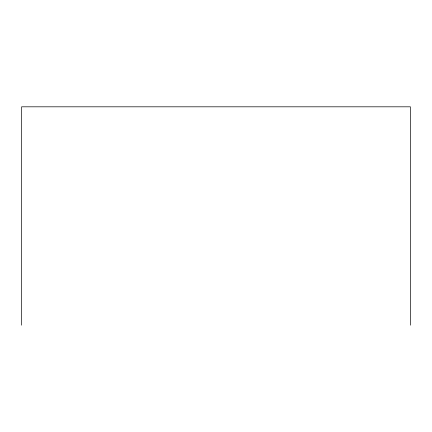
<?xml version="1.0" encoding="UTF-8"?>
<svg xmlns="http://www.w3.org/2000/svg" width="432" height="432" viewBox="0 0 432 432"><rect width="100%" height="100%" fill="white"/><g stroke="black" fill="none" stroke-linecap="round" stroke-linejoin="round"><path stroke-width="0.65" d="M410.4 325.188L410.4 106.812L21.6 106.812L21.6 325.188"/></g></svg>
